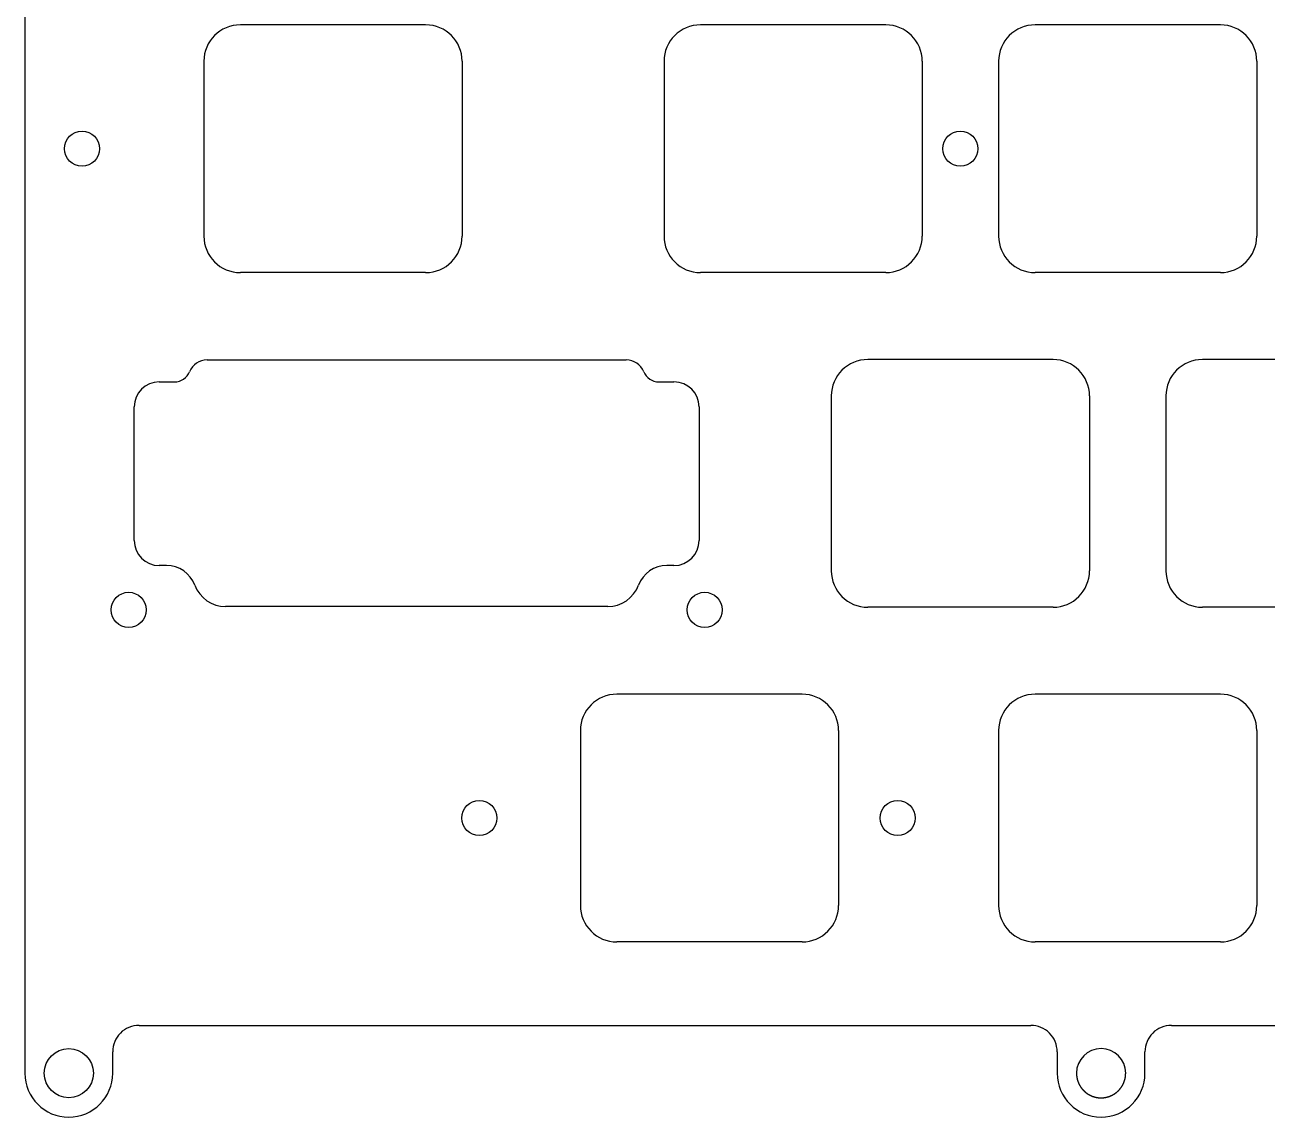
# Model space of a CAD drawing. Header units: millimetres. Extents: x -10 to 277, y -93 to 22.
# Drawn here: x -10.4 to 60.3, y -93.2 to -31 of the extents above; entities that cross this region are included whole.
import ezdxf

# ---------------------------------------------------------------- set-up
doc = ezdxf.new("R2010")
doc.units = ezdxf.units.MM
doc.layers.add('BLACK', color=7, linetype='CONTINUOUS')
doc.layers.add('Edge.Cuts', color=53, linetype='CONTINUOUS', true_color=0xc8a339)

msp = doc.modelspace()

# ---------------------------------------------------------------- linework, layer by layer
at = {"layer": 'BLACK', "linetype": 'Continuous'}
for p, q in [((12.41875, -31.05), (1.868749, -31.05)), ((-0.20625, -33.125), (-0.20625, -43.075001)), ((14.49375, -33.125), (14.49375, -43.075)), ((12.41875, -45.15), (1.86875, -45.15))]:
    msp.add_line(p, q, dxfattribs=at)
at = {"layer": 'BLACK'}
for centre, radius, start, end in [((1.868754, -33.125004), 2.075004, 90.00013806, 179.99988955), ((12.41875, -33.125), 2.075, 0, 90), ((1.868752, -43.074998), 2.075002, 180.00008284, 269.99994478), ((12.41875, -43.075), 2.075, 270, 0)]:
    msp.add_arc(centre, radius, start, end, dxfattribs=at)
at = {"layer": 'Edge.Cuts', "linetype": 'CONTINUOUS'}
for p, q in [((-10.4, 19.025023), (-10.4, -90.725023)), ((38.6125, -31.05), (28.0625, -31.05)), ((57.6625, -31.05), (47.1125, -31.05)), ((25.9875, -33.125), (25.9875, -43.075)), ((40.6875, -33.125), (40.6875, -43.075)), ((45.0375, -33.125), (45.0375, -43.075)), ((59.7375, -33.125), (59.7375, -43.075)), ((38.6125, -45.15), (28.0625, -45.15)), ((57.6625, -45.15), (47.1125, -45.15)), ((48.1375, -50.1), (37.5875, -50.1)), ((67.1875, -50.1), (56.6375, -50.1)), ((35.5125, -52.175), (35.5125, -62.125)), ((50.2125, -52.175), (50.2125, -62.125)), ((54.5625, -52.175), (54.5625, -62.125)), ((48.1375, -64.2), (37.5875, -64.2)), ((67.1875, -64.2), (56.6375, -64.2)), ((-3.9, -88), (46.8705, -88)), ((54.8705, -88), (211.8295, -88)), ((-5.4, -90.725023), (-5.4, -89.5)), ((48.3705, -89.5), (48.3705, -90.725023)), ((53.3705, -90.725023), (53.3705, -89.5)), ((49.4705, -90.725023), (49.47051, -90.730399)), ((49.47051, -90.730399), (49.47054, -90.735796)), ((49.47054, -90.735796), (49.470591, -90.741159)), ((49.470591, -90.741159), (49.470661, -90.746542)), ((49.470661, -90.746542), (49.470752, -90.751893)), ((49.470752, -90.751893), (49.470863, -90.757263)), ((49.470863, -90.757263), (49.470993, -90.762601)), ((49.470993, -90.762601), (49.471145, -90.76796)), ((49.471145, -90.76796), (49.471315, -90.773287)), ((49.471315, -90.773287), (49.471506, -90.778633)), ((49.471506, -90.778633), (49.471717, -90.78395)), ((49.471717, -90.78395), (49.471948, -90.789285)), ((49.471948, -90.789285), (49.472198, -90.794592)), ((49.472198, -90.794592), (49.47247, -90.799917)), ((49.47247, -90.799917), (49.47276, -90.805214)), ((49.47276, -90.805214), (49.473071, -90.810528)), ((49.473071, -90.810528), (49.473401, -90.815816)), ((49.473401, -90.815816), (49.473752, -90.821121)), ((49.473752, -90.821121), (49.474122, -90.8264)), ((49.474122, -90.8264), (49.474513, -90.831696)), ((49.474513, -90.831696), (49.474922, -90.836967)), ((49.474922, -90.836967), (49.475353, -90.842254)), ((49.475353, -90.842254), (49.475802, -90.847517)), ((49.475802, -90.847517), (49.476273, -90.852796)), ((49.476273, -90.852796), (49.476762, -90.858052)), ((49.476762, -90.858052), (49.477272, -90.863323)), ((49.477272, -90.863323), (49.477801, -90.868571)), ((49.477801, -90.868571), (49.478351, -90.873834)), ((49.478351, -90.873834), (49.478919, -90.879076)), ((49.478919, -90.879076), (49.47951, -90.884332)), ((49.47951, -90.884332), (49.480117, -90.889566)), ((49.480117, -90.889566), (49.480747, -90.894816)), ((49.480747, -90.894816), (49.481395, -90.900044)), ((49.481395, -90.900044), (49.482065, -90.905287)), ((49.482065, -90.905287), (49.482752, -90.910509)), ((49.482752, -90.910509), (49.483462, -90.915746)), ((49.483462, -90.915746), (49.484189, -90.920962)), ((49.484189, -90.920962), (49.484939, -90.926192)), ((49.484939, -90.926192), (49.485706, -90.931403)), ((49.485706, -90.931403), (49.486495, -90.936628)), ((49.486495, -90.936628), (49.487302, -90.941834)), ((49.487302, -90.941834), (49.488131, -90.947053)), ((49.488131, -90.947053), (49.488978, -90.952253)), ((49.488978, -90.952253), (49.489848, -90.957467)), ((49.489848, -90.957467), (49.490734, -90.962663)), ((49.490734, -90.962663), (49.491644, -90.967872)), ((49.491644, -90.967872), (49.49257, -90.973063)), ((49.49257, -90.973063), (49.49352, -90.978267)), ((49.49352, -90.978267), (49.494486, -90.983454)), ((49.494486, -90.983454), (49.495476, -90.988653)), ((49.495476, -90.988653), (49.496483, -90.993836)), ((49.496483, -90.993836), (49.497512, -90.99903)), ((49.497512, -90.99903), (49.498559, -91.004209)), ((49.498559, -91.004209), (49.499629, -91.0094)), ((49.499629, -91.0094), (49.500716, -91.014575)), ((49.500716, -91.014575), (49.501827, -91.019761)), ((49.501827, -91.019761), (49.502954, -91.024933)), ((49.502954, -91.024933), (49.504105, -91.030115)), ((49.504105, -91.030115), (49.505272, -91.035283)), ((49.505272, -91.035283), (49.506463, -91.040462)), ((49.506463, -91.040462), (49.507672, -91.045627)), ((49.507672, -91.045627), (49.508903, -91.050802)), ((49.508903, -91.050802), (49.510152, -91.055964)), ((49.510152, -91.055964), (49.511424, -91.061136)), ((49.511424, -91.061136), (49.512714, -91.066295)), ((49.512714, -91.066295), (49.514026, -91.071464)), ((49.514026, -91.071464), (49.515357, -91.076619)), ((49.515357, -91.076619), (49.51671, -91.081786)), ((49.51671, -91.081786), (49.518081, -91.086939)), ((49.518081, -91.086939), (49.519476, -91.092102)), ((49.519476, -91.092102), (49.520887, -91.097253)), ((49.520887, -91.097253), (49.522323, -91.102413)), ((49.522323, -91.102413), (49.523776, -91.107562)), ((49.523776, -91.107562), (49.525252, -91.11272)), ((49.525252, -91.11272), (49.5265, -91.117023)), ((49.5265, -91.117023), (49.527993, -91.122108)), ((49.527993, -91.122108), (49.529511, -91.127202)), ((49.529511, -91.127202), (49.531043, -91.132277)), ((49.531043, -91.132277), (49.5326, -91.137361)), ((49.5326, -91.137361), (49.534171, -91.142425)), ((49.534171, -91.142425), (49.535766, -91.147498)), ((49.535766, -91.147498), (49.537376, -91.152551)), ((49.537376, -91.152551), (49.539009, -91.157613)), ((49.539009, -91.157613), (49.540657, -91.162654)), ((49.540657, -91.162654), (49.542329, -91.167703)), ((49.542329, -91.167703), (49.544016, -91.172732)), ((49.544016, -91.172732), (49.545726, -91.177769)), ((49.545726, -91.177769), (49.547451, -91.182785)), ((49.547451, -91.182785), (49.549199, -91.187808)), ((49.549199, -91.187808), (49.550961, -91.192811)), ((49.550961, -91.192811), (49.552748, -91.197821)), ((49.552748, -91.197821), (49.554548, -91.20281)), ((49.554548, -91.20281), (49.556372, -91.207805)), ((49.556372, -91.207805), (49.558209, -91.21278)), ((49.558209, -91.21278), (49.560071, -91.217761)), ((49.560071, -91.217761), (49.561946, -91.222722)), ((49.561946, -91.222722), (49.563845, -91.227688)), ((49.563845, -91.227688), (49.565757, -91.232633)), ((49.565757, -91.232633), (49.567693, -91.237584)), ((52.170864, -91.243751), (52.174739, -91.233925)), ((52.174739, -91.233925), (52.17854, -91.22407)), ((52.17854, -91.22407), (52.182268, -91.214185)), ((52.182268, -91.214185), (52.185921, -91.204271)), ((52.185921, -91.204271), (52.189499, -91.19433)), ((52.189499, -91.19433), (52.193002, -91.184362)), ((52.193002, -91.184362), (52.19643, -91.174369)), ((52.19643, -91.174369), (52.199783, -91.16435)), ((52.199783, -91.16435), (52.20306, -91.154307)), ((52.20306, -91.154307), (52.20626, -91.144242)), ((52.20626, -91.144242), (52.209384, -91.134155)), ((52.209384, -91.134155), (52.212431, -91.124047)), ((52.212431, -91.124047), (52.2145, -91.117023)), ((52.2145, -91.117023), (52.217451, -91.106762)), ((52.217451, -91.106762), (52.220321, -91.096496)), ((52.220321, -91.096496), (52.223109, -91.086227)), ((52.223109, -91.086227), (52.225816, -91.075954)), ((52.225816, -91.075954), (52.228442, -91.065676)), ((52.228442, -91.065676), (52.230987, -91.055393)), ((52.230987, -91.055393), (52.233451, -91.045105)), ((52.233451, -91.045105), (52.235835, -91.034811)), ((52.235835, -91.034811), (52.238138, -91.024512)), ((52.238138, -91.024512), (52.240361, -91.014206)), ((52.240361, -91.014206), (52.242505, -91.003894)), ((52.242505, -91.003894), (52.244568, -90.993576)), ((52.244568, -90.993576), (52.246552, -90.98325)), ((52.246552, -90.98325), (52.248456, -90.972917)), ((52.248456, -90.972917), (52.25028, -90.962576)), ((52.25028, -90.962576), (52.252026, -90.952227)), ((52.252026, -90.952227), (52.253692, -90.941869)), ((52.253692, -90.941869), (52.255279, -90.931503)), ((52.255279, -90.931503), (52.256787, -90.921127)), ((52.256787, -90.921127), (52.258216, -90.910741)), ((52.258216, -90.910741), (52.259567, -90.900345)), ((52.259567, -90.900345), (52.260838, -90.889938)), ((52.260838, -90.889938), (52.262031, -90.879519)), ((52.262031, -90.879519), (52.263146, -90.869089)), ((52.263146, -90.869089), (52.264181, -90.858647)), ((52.264181, -90.858647), (52.265139, -90.848191)), ((52.265139, -90.848191), (52.266017, -90.837722)), ((52.266017, -90.837722), (52.266817, -90.827239)), ((52.266817, -90.827239), (52.267539, -90.816741)), ((52.267539, -90.816741), (52.268182, -90.806228)), ((52.268182, -90.806228), (52.268747, -90.795698)), ((52.268747, -90.795698), (52.269233, -90.785151)), ((52.269233, -90.785151), (52.26964, -90.774586)), ((52.26964, -90.774586), (52.269969, -90.764002)), ((52.269969, -90.764002), (52.270219, -90.753399)), ((52.270219, -90.753399), (52.27039, -90.742774)), ((52.27039, -90.742774), (52.270482, -90.732127)), ((52.270482, -90.732127), (52.2705, -90.725023)), ((49.567693, -91.237584), (49.569643, -91.242514)), ((49.569643, -91.242514), (49.571616, -91.247449)), ((49.571616, -91.247449), (49.573603, -91.252363)), ((49.573603, -91.252363), (49.575613, -91.257282)), ((49.575613, -91.257282), (49.577636, -91.262181)), ((49.577636, -91.262181), (49.579683, -91.267083)), ((49.579683, -91.267083), (49.581743, -91.271965)), ((49.581743, -91.271965), (49.583827, -91.276851)), ((49.583827, -91.276851), (49.585923, -91.281717)), ((49.585923, -91.281717), (49.588043, -91.286586)), ((49.588043, -91.286586), (49.590176, -91.291434)), ((49.590176, -91.291434), (49.592333, -91.296286)), ((49.592333, -91.296286), (49.594502, -91.301117)), ((49.594502, -91.301117), (49.596695, -91.305951)), ((49.596695, -91.305951), (49.5989, -91.310765)), ((49.5989, -91.310765), (49.601129, -91.315581)), ((49.601129, -91.315581), (49.603371, -91.320377)), ((49.603371, -91.320377), (49.605635, -91.325176)), ((49.605635, -91.325176), (49.607913, -91.329954)), ((49.607913, -91.329954), (49.610214, -91.334734)), ((49.610214, -91.334734), (49.612527, -91.339494)), ((49.612527, -91.339494), (49.614863, -91.344255)), ((49.614863, -91.344255), (49.617212, -91.348997)), ((49.617212, -91.348997), (49.619584, -91.35374)), ((49.619584, -91.35374), (49.621969, -91.358463)), ((49.621969, -91.358463), (49.624376, -91.363187)), ((49.624376, -91.363187), (49.626796, -91.367891)), ((49.626796, -91.367891), (49.62924, -91.372596)), ((49.62924, -91.372596), (49.631695, -91.377281)), ((49.631695, -91.377281), (49.634173, -91.381968)), ((49.634173, -91.381968), (49.636664, -91.386634)), ((49.636664, -91.386634), (49.639178, -91.3913)), ((49.639178, -91.3913), (49.641704, -91.395947)), ((49.641704, -91.395947), (49.644253, -91.400594)), ((49.644253, -91.400594), (49.646813, -91.405221)), ((49.646813, -91.405221), (49.649398, -91.409849)), ((49.649398, -91.409849), (49.651993, -91.414457)), ((49.651993, -91.414457), (49.654612, -91.419064)), ((49.654612, -91.419064), (49.657243, -91.423652)), ((49.657243, -91.423652), (49.659897, -91.42824)), ((49.659897, -91.42824), (49.662563, -91.432808)), ((49.662563, -91.432808), (49.665252, -91.437376)), ((49.665252, -91.437376), (49.667952, -91.441924)), ((49.667952, -91.441924), (49.670676, -91.446471)), ((49.670676, -91.446471), (49.673411, -91.451)), ((49.673411, -91.451), (49.67617, -91.455527)), ((49.67617, -91.455527), (49.67894, -91.460035)), ((49.67894, -91.460035), (49.681733, -91.464541)), ((49.681733, -91.464541), (49.684537, -91.469029)), ((49.684537, -91.469029), (49.687365, -91.473515)), ((49.687365, -91.473515), (49.690204, -91.477983)), ((49.690204, -91.477983), (49.693066, -91.482448)), ((49.693066, -91.482448), (49.69594, -91.486895)), ((49.69594, -91.486895), (49.698836, -91.49134)), ((49.698836, -91.49134), (49.701744, -91.495766)), ((49.701744, -91.495766), (49.704675, -91.50019)), ((49.704675, -91.50019), (49.707618, -91.504596)), ((49.707618, -91.504596), (49.710583, -91.508999)), ((49.710583, -91.508999), (49.71356, -91.513384)), ((49.71356, -91.513384), (49.71656, -91.517766)), ((49.71656, -91.517766), (49.719572, -91.52213)), ((49.719572, -91.52213), (49.722606, -91.526492)), ((49.722606, -91.526492), (49.725651, -91.530835)), ((49.725651, -91.530835), (49.72872, -91.535175)), ((49.72872, -91.535175), (49.7318, -91.539497)), ((49.7318, -91.539497), (49.734902, -91.543816)), ((49.734902, -91.543816), (49.738017, -91.548117)), ((49.738017, -91.548117), (49.741154, -91.552416)), ((49.741154, -91.552416), (49.744302, -91.556695)), ((49.744302, -91.556695), (49.747473, -91.560972)), ((49.747473, -91.560972), (49.7505, -91.565023)), ((49.7505, -91.565023), (49.753627, -91.569176)), ((49.753627, -91.569176), (49.756777, -91.573326)), ((49.756777, -91.573326), (49.759944, -91.577464)), ((49.759944, -91.577464), (49.763133, -91.581599)), ((49.763133, -91.581599), (49.766338, -91.585723)), ((49.766338, -91.585723), (49.769566, -91.589842)), ((49.769566, -91.589842), (49.77281, -91.593949)), ((49.77281, -91.593949), (49.776075, -91.598052)), ((49.776075, -91.598052), (49.779357, -91.602142)), ((49.779357, -91.602142), (49.78266, -91.606228)), ((49.78266, -91.606228), (49.785979, -91.610301)), ((49.785979, -91.610301), (49.78932, -91.614368)), ((49.78932, -91.614368), (49.792675, -91.618423)), ((49.792675, -91.618423), (49.796052, -91.622472)), ((49.796052, -91.622472), (49.799443, -91.626507)), ((49.799443, -91.626507), (49.802856, -91.630536)), ((49.802856, -91.630536), (49.806283, -91.634551)), ((49.806283, -91.634551), (49.809732, -91.63856)), ((49.809732, -91.63856), (49.813194, -91.642554)), ((49.813194, -91.642554), (49.816677, -91.646543)), ((49.816677, -91.646543), (49.820174, -91.650516)), ((49.820174, -91.650516), (49.823692, -91.654482)), ((49.823692, -91.654482), (49.827222, -91.658433)), ((49.827222, -91.658433), (49.830774, -91.662377)), ((49.830774, -91.662377), (49.834338, -91.666305)), ((49.834338, -91.666305), (49.837923, -91.670227)), ((49.837923, -91.670227), (49.84152, -91.674131)), ((49.84152, -91.674131), (49.845138, -91.678029)), ((49.845138, -91.678029), (49.848767, -91.68191)), ((49.848767, -91.68191), (49.852417, -91.685783)), ((49.852417, -91.685783), (49.856078, -91.68964)), ((49.856078, -91.68964), (49.85976, -91.693488)), ((49.85976, -91.693488), (49.863453, -91.697319)), ((49.863453, -91.697319), (49.867166, -91.701142)), ((49.867166, -91.701142), (49.870889, -91.704948)), ((49.870889, -91.704948), (49.874633, -91.708745)), ((49.874633, -91.708745), (49.878387, -91.712524)), ((49.878387, -91.712524), (49.882161, -91.716295)), ((49.882161, -91.716295), (49.885945, -91.720047)), ((49.885945, -91.720047), (49.889748, -91.72379)), ((49.889748, -91.72379), (49.893562, -91.727515)), ((49.893562, -91.727515), (49.897395, -91.731232)), ((49.897395, -91.731232), (49.901237, -91.734929)), ((49.901237, -91.734929), (49.905098, -91.738617)), ((49.905098, -91.738617), (49.908969, -91.742286)), ((49.908969, -91.742286), (49.912859, -91.745945)), ((49.912859, -91.745945), (49.916757, -91.749585)), ((49.916757, -91.749585), (49.920675, -91.753216)), ((49.920675, -91.753216), (49.924601, -91.756827)), ((49.924601, -91.756827), (49.928546, -91.760428)), ((49.928546, -91.760428), (49.932499, -91.76401)), ((49.932499, -91.76401), (49.936471, -91.767581)), ((49.936471, -91.767581), (49.940451, -91.771132)), ((49.940451, -91.771132), (49.944449, -91.774674)), ((49.944449, -91.774674), (49.948455, -91.778194)), ((49.948455, -91.778194), (49.952479, -91.781705)), ((49.952479, -91.781705), (49.956511, -91.785195)), ((49.956511, -91.785195), (49.96056, -91.788675)), ((49.96056, -91.788675), (49.964617, -91.792134)), ((49.964617, -91.792134), (49.968692, -91.795582)), ((49.968692, -91.795582), (49.972773, -91.799009)), ((49.972773, -91.799009), (49.976873, -91.802426)), ((49.976873, -91.802426), (49.980979, -91.805822)), ((49.980979, -91.805822), (49.985103, -91.809206)), ((49.985103, -91.809206), (49.989233, -91.81257)), ((49.989233, -91.81257), (49.99338, -91.815922)), ((49.99338, -91.815922), (49.997534, -91.819253)), ((49.997534, -91.819253), (50.001705, -91.822572)), ((50.001705, -91.822572), (50.005882, -91.82587)), ((50.005882, -91.82587), (50.010076, -91.829157)), ((50.010076, -91.829157), (50.014275, -91.832422)), ((50.014275, -91.832422), (50.018492, -91.835675)), ((50.018492, -91.835675), (50.022714, -91.838907)), ((50.022714, -91.838907), (50.026953, -91.842127)), ((50.026953, -91.842127), (50.031197, -91.845325)), ((50.031197, -91.845325), (50.035458, -91.848511)), ((50.035458, -91.848511), (50.039724, -91.851676)), ((50.039724, -91.851676), (50.044007, -91.854828)), ((50.044007, -91.854828), (50.048293, -91.857958)), ((50.048293, -91.857958), (50.052597, -91.861076)), ((50.052597, -91.861076), (50.056905, -91.864172)), ((50.056905, -91.864172), (50.06123, -91.867255)), ((50.06123, -91.867255), (50.065558, -91.870317)), ((50.065558, -91.870317), (50.069904, -91.873365)), ((50.069904, -91.873365), (50.074252, -91.876392)), ((50.074252, -91.876392), (50.078618, -91.879406)), ((50.078618, -91.879406), (50.082986, -91.882398)), ((50.082986, -91.882398), (50.087372, -91.885376)), ((50.087372, -91.885376), (50.09176, -91.888333)), ((50.09176, -91.888333), (50.096165, -91.891277)), ((50.096165, -91.891277), (50.100572, -91.894198)), ((50.100572, -91.894198), (50.104996, -91.897106)), ((50.104996, -91.897106), (50.109423, -91.899992)), ((50.109423, -91.899992), (50.113866, -91.902864)), ((50.113866, -91.902864), (50.118311, -91.905715)), ((50.118311, -91.905715), (50.122773, -91.908551)), ((50.122773, -91.908551), (50.127237, -91.911366)), ((50.127237, -91.911366), (50.131716, -91.914166)), ((50.131716, -91.914166), (50.136199, -91.916945)), ((50.136199, -91.916945), (50.140696, -91.91971)), ((50.140696, -91.91971), (50.145196, -91.922452)), ((50.145196, -91.922452), (50.149712, -91.92518)), ((50.149712, -91.92518), (50.154229, -91.927887)), ((50.154229, -91.927887), (50.158762, -91.930579)), ((50.158762, -91.930579), (50.163297, -91.933249)), ((50.163297, -91.933249), (50.167847, -91.935905)), ((50.167847, -91.935905), (50.172399, -91.938538)), ((50.172399, -91.938538), (50.176966, -91.941157)), ((50.176966, -91.941157), (50.181535, -91.943754)), ((51.556877, -91.945215), (51.565995, -91.940035)), ((51.565995, -91.940035), (51.575081, -91.934782)), ((51.575081, -91.934782), (51.584132, -91.929456)), ((51.584132, -91.929456), (51.593149, -91.924059)), ((51.593149, -91.924059), (51.602131, -91.918589)), ((51.602131, -91.918589), (51.611077, -91.913048)), ((51.611077, -91.913048), (51.619987, -91.907435)), ((51.619987, -91.907435), (51.628861, -91.901751)), ((51.628861, -91.901751), (51.637697, -91.895996)), ((51.637697, -91.895996), (51.646495, -91.89017)), ((51.646495, -91.89017), (51.655255, -91.884274)), ((51.655255, -91.884274), (51.663976, -91.878308)), ((51.663976, -91.878308), (51.672657, -91.872273)), ((51.672657, -91.872273), (51.681297, -91.866169)), ((51.681297, -91.866169), (51.689897, -91.859996)), ((51.689897, -91.859996), (51.698455, -91.853754)), ((51.698455, -91.853754), (51.706971, -91.847445)), ((51.706971, -91.847445), (51.715444, -91.841068)), ((51.715444, -91.841068), (51.723873, -91.834625)), ((51.723873, -91.834625), (51.732257, -91.828115)), ((51.732257, -91.828115), (51.740597, -91.821539)), ((51.740597, -91.821539), (51.74889, -91.814898)), ((51.74889, -91.814898), (51.757136, -91.808192)), ((51.757136, -91.808192), (51.765335, -91.801422)), ((51.765335, -91.801422), (51.773485, -91.794588)), ((51.773485, -91.794588), (51.781587, -91.787692)), ((51.781587, -91.787692), (51.789638, -91.780733)), ((51.789638, -91.780733), (51.797638, -91.773713)), ((51.797638, -91.773713), (51.805586, -91.766633)), ((51.805586, -91.766633), (51.813482, -91.759492)), ((51.813482, -91.759492), (51.821325, -91.752292)), ((51.821325, -91.752292), (51.829112, -91.745034)), ((51.829112, -91.745034), (51.836845, -91.737718)), ((51.836845, -91.737718), (51.844521, -91.730346)), ((51.844521, -91.730346), (51.85214, -91.722918)), ((51.85214, -91.722918), (51.859701, -91.715436)), ((51.859701, -91.715436), (51.867202, -91.7079)), ((51.867202, -91.7079), (51.874644, -91.700311)), ((51.874644, -91.700311), (51.882024, -91.692671)), ((51.882024, -91.692671), (51.889342, -91.68498)), ((51.889342, -91.68498), (51.896597, -91.67724)), ((51.896597, -91.67724), (51.903788, -91.669451)), ((51.903788, -91.669451), (51.910914, -91.661616)), ((51.910914, -91.661616), (51.917973, -91.653735)), ((51.917973, -91.653735), (51.924965, -91.645809)), ((51.924965, -91.645809), (51.931889, -91.637841)), ((51.931889, -91.637841), (51.938743, -91.62983)), ((51.938743, -91.62983), (51.945527, -91.62178)), ((51.945527, -91.62178), (51.952239, -91.61369)), ((51.952239, -91.61369), (51.958879, -91.605563)), ((51.958879, -91.605563), (51.965445, -91.5974)), ((51.965445, -91.5974), (51.971936, -91.589203)), ((51.971936, -91.589203), (51.978352, -91.580973)), ((51.978352, -91.580973), (51.984691, -91.572711)), ((51.984691, -91.572711), (51.9905, -91.565023)), ((51.9905, -91.565023), (51.99683, -91.556516)), ((51.99683, -91.556516), (52.003092, -91.547968)), ((52.003092, -91.547968), (52.009286, -91.539377)), ((52.009286, -91.539377), (52.015411, -91.530746)), ((52.015411, -91.530746), (52.021468, -91.522073)), ((52.021468, -91.522073), (52.027457, -91.513359)), ((52.027457, -91.513359), (52.033377, -91.504603)), ((52.033377, -91.504603), (52.039228, -91.495807)), ((52.039228, -91.495807), (52.045011, -91.486971)), ((52.045011, -91.486971), (52.050725, -91.478093)), ((52.050725, -91.478093), (52.056371, -91.469176)), ((52.056371, -91.469176), (52.061947, -91.460218)), ((52.061947, -91.460218), (52.067455, -91.45122)), ((52.067455, -91.45122), (52.072893, -91.442183)), ((52.072893, -91.442183), (52.078262, -91.433106)), ((52.078262, -91.433106), (52.083562, -91.423989)), ((52.083562, -91.423989), (52.088793, -91.414834)), ((52.088793, -91.414834), (52.093953, -91.40564)), ((52.093953, -91.40564), (52.099045, -91.396408)), ((52.099045, -91.396408), (52.104066, -91.387137)), ((52.104066, -91.387137), (52.109017, -91.377828)), ((52.109017, -91.377828), (52.113898, -91.368482)), ((52.113898, -91.368482), (52.118708, -91.359099)), ((52.118708, -91.359099), (52.123448, -91.349679)), ((52.123448, -91.349679), (52.128117, -91.340222)), ((52.128117, -91.340222), (52.132715, -91.33073)), ((52.132715, -91.33073), (52.137242, -91.321201)), ((52.137242, -91.321201), (52.141697, -91.311638)), ((52.141697, -91.311638), (52.146081, -91.30204)), ((52.146081, -91.30204), (52.150392, -91.292407)), ((52.150392, -91.292407), (52.154632, -91.282741)), ((52.154632, -91.282741), (52.158799, -91.273042)), ((52.158799, -91.273042), (52.162894, -91.26331)), ((52.162894, -91.26331), (52.166915, -91.253546)), ((52.166915, -91.253546), (52.170864, -91.243751)), ((50.181535, -91.943754), (50.186119, -91.946337)), ((50.186119, -91.946337), (50.190704, -91.948897)), ((50.190704, -91.948897), (50.195305, -91.951443)), ((50.195305, -91.951443), (50.199907, -91.953966)), ((50.199907, -91.953966), (50.204523, -91.956475)), ((50.204523, -91.956475), (50.211676, -91.960317)), ((50.211676, -91.960317), (50.21632, -91.962782)), ((50.21632, -91.962782), (50.220977, -91.965232)), ((50.220977, -91.965232), (50.225646, -91.967665)), ((50.225646, -91.967665), (50.230328, -91.970083)), ((50.230328, -91.970083), (50.23502, -91.972483)), ((50.23502, -91.972483), (50.239726, -91.974868)), ((50.239726, -91.974868), (50.244442, -91.977236)), ((50.244442, -91.977236), (50.249171, -91.979587)), ((50.249171, -91.979587), (50.25391, -91.981921)), ((50.25391, -91.981921), (50.258662, -91.98424)), ((50.258662, -91.98424), (50.263422, -91.98654)), ((50.263422, -91.98654), (50.268196, -91.988824)), ((50.268196, -91.988824), (50.272978, -91.99109)), ((50.272978, -91.99109), (50.277772, -91.99334)), ((50.277772, -91.99334), (50.282575, -91.995572)), ((50.282575, -91.995572), (50.28739, -91.997787)), ((50.28739, -91.997787), (50.292212, -91.999983)), ((50.292212, -91.999983), (50.297047, -92.002163)), ((50.297047, -92.002163), (50.301888, -92.004325)), ((50.301888, -92.004325), (50.306742, -92.00647)), ((50.306742, -92.00647), (50.311602, -92.008595)), ((50.311602, -92.008595), (50.316474, -92.010704)), ((50.316474, -92.010704), (50.321352, -92.012794)), ((50.321352, -92.012794), (50.326241, -92.014867)), ((50.326241, -92.014867), (50.331136, -92.016921)), ((50.331136, -92.016921), (50.336043, -92.018958)), ((50.336043, -92.018958), (50.340954, -92.020975)), ((50.340954, -92.020975), (50.345877, -92.022975)), ((50.345877, -92.022975), (50.350804, -92.024955)), ((50.350804, -92.024955), (50.355743, -92.026918)), ((50.355743, -92.026918), (50.360685, -92.028862)), ((50.360685, -92.028862), (50.365638, -92.030787)), ((50.365638, -92.030787), (50.370595, -92.032693)), ((50.370595, -92.032693), (50.375563, -92.034582)), ((50.375563, -92.034582), (50.380533, -92.03645)), ((50.380533, -92.03645), (50.385514, -92.038301)), ((50.385514, -92.038301), (50.390498, -92.040131)), ((50.390498, -92.040131), (50.395492, -92.041944)), ((50.395492, -92.041944), (50.400488, -92.043737)), ((50.400488, -92.043737), (50.405494, -92.045511)), ((50.405494, -92.045511), (50.410502, -92.047265)), ((50.410502, -92.047265), (50.41552, -92.049001)), ((50.41552, -92.049001), (50.420539, -92.050717)), ((50.420539, -92.050717), (50.425568, -92.052415)), ((50.425568, -92.052415), (50.430598, -92.054091)), ((50.430598, -92.054091), (50.435637, -92.05575)), ((50.435637, -92.05575), (50.440677, -92.057388)), ((50.440677, -92.057388), (50.445726, -92.059008)), ((50.445726, -92.059008), (50.450775, -92.060607)), ((50.450775, -92.060607), (50.455833, -92.062188)), ((50.455833, -92.062188), (50.46089, -92.063747)), ((50.46089, -92.063747), (50.465957, -92.065289)), ((50.465957, -92.065289), (50.471023, -92.066809)), ((50.471023, -92.066809), (50.476097, -92.068311)), ((50.476097, -92.068311), (50.48117, -92.069791)), ((50.48117, -92.069791), (50.486252, -92.071254)), ((50.486252, -92.071254), (50.491332, -92.072695)), ((50.491332, -92.072695), (50.496421, -92.074117)), ((50.496421, -92.074117), (50.501507, -92.075518)), ((50.501507, -92.075518), (50.506602, -92.076901)), ((50.506602, -92.076901), (50.511694, -92.078262)), ((50.511694, -92.078262), (50.516795, -92.079605)), ((50.516795, -92.079605), (50.525884, -92.081946)), ((50.525884, -92.081946), (50.536077, -92.084493)), ((50.536077, -92.084493), (50.546303, -92.086967)), ((50.546303, -92.086967), (50.556561, -92.089365)), ((50.556561, -92.089365), (50.566849, -92.091688)), ((50.566849, -92.091688), (50.577165, -92.093936)), ((50.577165, -92.093936), (50.587509, -92.096108)), ((50.587509, -92.096108), (50.597878, -92.098204)), ((50.597878, -92.098204), (50.603072, -92.099223)), ((50.603072, -92.099223), (50.608272, -92.100222)), ((50.608272, -92.100222), (50.613477, -92.101203)), ((50.613477, -92.101203), (50.618688, -92.102164)), ((50.618688, -92.102164), (50.623904, -92.103106)), ((50.623904, -92.103106), (50.629126, -92.104028)), ((50.629126, -92.104028), (50.634352, -92.104931)), ((50.634352, -92.104931), (50.639583, -92.105814)), ((50.639583, -92.105814), (50.644819, -92.106678)), ((50.644819, -92.106678), (50.650059, -92.107523)), ((50.650059, -92.107523), (50.655303, -92.108348)), ((50.655303, -92.108348), (50.660551, -92.109153)), ((50.660551, -92.109153), (50.665803, -92.109938)), ((50.665803, -92.109938), (50.671059, -92.110704)), ((50.671059, -92.110704), (50.676318, -92.11145)), ((50.676318, -92.11145), (50.68158, -92.112177)), ((50.68158, -92.112177), (50.686845, -92.112883)), ((50.686845, -92.112883), (50.692114, -92.11357)), ((50.692114, -92.11357), (50.697384, -92.114237)), ((50.697384, -92.114237), (50.702658, -92.114884)), ((50.702658, -92.114884), (50.707933, -92.115511)), ((50.707933, -92.115511), (50.713212, -92.116119)), ((50.713212, -92.116119), (50.718491, -92.116706)), ((50.718491, -92.116706), (50.723773, -92.117273)), ((50.723773, -92.117273), (50.729055, -92.117821)), ((50.729055, -92.117821), (50.73434, -92.118349)), ((50.73434, -92.118349), (50.739625, -92.118856)), ((50.739625, -92.118856), (50.744913, -92.119344)), ((50.744913, -92.119344), (50.750199, -92.119811)), ((50.750199, -92.119811), (50.755488, -92.120259)), ((50.755488, -92.120259), (50.760776, -92.120686)), ((50.760776, -92.120686), (50.766066, -92.121093)), ((50.766066, -92.121093), (50.771353, -92.121481)), ((50.771353, -92.121481), (50.776643, -92.121848)), ((50.776643, -92.121848), (50.781931, -92.122195)), ((50.781931, -92.122195), (50.78722, -92.122522)), ((50.78722, -92.122522), (50.792506, -92.122829)), ((50.792506, -92.122829), (50.797794, -92.123116)), ((50.797794, -92.123116), (50.803078, -92.123383)), ((50.803078, -92.123383), (50.808364, -92.123629)), ((50.808364, -92.123629), (50.813646, -92.123856)), ((50.813646, -92.123856), (50.818929, -92.124062)), ((50.818929, -92.124062), (50.824207, -92.124249)), ((50.824207, -92.124249), (50.829486, -92.124415)), ((50.829486, -92.124415), (50.834761, -92.124561)), ((50.834761, -92.124561), (50.840036, -92.124687)), ((50.840036, -92.124687), (50.845306, -92.124793)), ((50.845306, -92.124793), (50.850576, -92.124879)), ((50.850576, -92.124879), (50.855841, -92.124945)), ((50.855841, -92.124945), (50.861106, -92.124991)), ((50.861106, -92.124991), (50.8705, -92.125023)), ((50.8705, -92.125023), (50.881005, -92.124983)), ((50.881005, -92.124983), (50.891522, -92.124863)), ((50.891522, -92.124863), (50.90205, -92.124663)), ((50.90205, -92.124663), (50.912588, -92.124383)), ((50.912588, -92.124383), (50.923135, -92.124022)), ((50.923135, -92.124022), (50.933689, -92.123582)), ((50.933689, -92.123582), (50.944249, -92.123061)), ((50.944249, -92.123061), (50.954813, -92.12246)), ((50.954813, -92.12246), (50.96538, -92.121778)), ((50.96538, -92.121778), (50.975949, -92.121017)), ((50.975949, -92.121017), (50.986518, -92.120175)), ((50.986518, -92.120175), (50.997085, -92.119253)), ((50.997085, -92.119253), (51.007649, -92.118251)), ((51.007649, -92.118251), (51.01821, -92.117169)), ((51.01821, -92.117169), (51.028764, -92.116008)), ((51.028764, -92.116008), (51.039311, -92.114767)), ((51.039311, -92.114767), (51.04985, -92.113446)), ((51.04985, -92.113446), (51.060378, -92.112046)), ((51.060378, -92.112046), (51.070894, -92.110567)), ((51.070894, -92.110567), (51.081397, -92.109009)), ((51.081397, -92.109009), (51.091885, -92.107372)), ((51.091885, -92.107372), (51.102357, -92.105657)), ((51.102357, -92.105657), (51.107587, -92.10477)), ((51.107587, -92.10477), (51.112812, -92.103864)), ((51.112812, -92.103864), (51.118032, -92.102938)), ((51.118032, -92.102938), (51.123247, -92.101993)), ((51.123247, -92.101993), (51.128456, -92.101028)), ((51.128456, -92.101028), (51.133661, -92.100044)), ((51.133661, -92.100044), (51.13886, -92.099041)), ((51.13886, -92.099041), (51.144053, -92.098019)), ((51.144053, -92.098019), (51.14924, -92.096977)), ((51.14924, -92.096977), (51.154421, -92.095916)), ((51.154421, -92.095916), (51.159595, -92.094836)), ((51.159595, -92.094836), (51.164764, -92.093737)), ((51.164764, -92.093737), (51.169925, -92.092619)), ((51.169925, -92.092619), (51.17508, -92.091482)), ((51.17508, -92.091482), (51.180227, -92.090326)), ((51.180227, -92.090326), (51.185367, -92.089151)), ((51.185367, -92.089151), (51.1905, -92.087958)), ((51.1905, -92.087958), (51.195626, -92.086745)), ((51.195626, -92.086745), (51.200743, -92.085514)), ((51.200743, -92.085514), (51.205852, -92.084264)), ((51.205852, -92.084264), (51.215115, -92.081946)), ((51.215115, -92.081946), (51.225296, -92.079319)), ((51.225296, -92.079319), (51.235467, -92.076612)), ((51.235467, -92.076612), (51.245627, -92.073826)), ((51.245627, -92.073826), (51.255775, -92.070959)), ((51.255775, -92.070959), (51.265909, -92.068014)), ((51.265909, -92.068014), (51.276029, -92.06499)), ((51.276029, -92.06499), (51.286133, -92.061887)), ((51.286133, -92.061887), (51.296221, -92.058706)), ((51.296221, -92.058706), (51.30629, -92.055446)), ((51.30629, -92.055446), (51.31634, -92.052109)), ((51.31634, -92.052109), (51.326369, -92.048695)), ((51.326369, -92.048695), (51.336377, -92.045204)), ((51.336377, -92.045204), (51.346361, -92.041636)), ((51.346361, -92.041636), (51.356321, -92.037992)), ((51.356321, -92.037992), (51.366256, -92.034272)), ((51.366256, -92.034272), (51.376163, -92.030477)), ((51.376163, -92.030477), (51.386043, -92.026607)), ((51.386043, -92.026607), (51.395893, -92.022663)), ((51.395893, -92.022663), (51.405711, -92.018646)), ((51.405711, -92.018646), (51.415498, -92.014555)), ((51.415498, -92.014555), (51.425251, -92.010392)), ((51.425251, -92.010392), (51.434969, -92.006156)), ((51.434969, -92.006156), (51.444651, -92.00185)), ((51.444651, -92.00185), (51.454295, -91.997473)), ((51.454295, -91.997473), (51.4639, -91.993025)), ((51.4639, -91.993025), (51.473465, -91.988509)), ((51.473465, -91.988509), (51.482988, -91.983924)), ((51.482988, -91.983924), (51.492467, -91.979271)), ((51.492467, -91.979271), (51.501902, -91.974551)), ((51.501902, -91.974551), (51.511291, -91.969764)), ((51.511291, -91.969764), (51.520632, -91.964912)), ((51.520632, -91.964912), (51.529323, -91.960317)), ((51.529323, -91.960317), (51.53854, -91.955356)), ((51.53854, -91.955356), (51.547724, -91.950322)), ((51.547724, -91.950322), (51.556877, -91.945215))]:
    msp.add_line(p, q, dxfattribs=at)
at = {"layer": 'Edge.Cuts', "linetype": 'Continuous'}
for p, q in [((-0.02157, -50.1224), (23.83367, -50.1224)), ((-2.74439, -51.37456), (-1.87878, -51.37456)), ((25.69088, -51.37456), (26.55649, -51.37456)), ((-4.16939, -60.40044), (-4.16939, -52.79956)), ((27.98149, -52.79956), (27.98149, -60.40044)), ((-2.34035, -61.82544), (-2.74439, -61.82544)), ((26.55649, -61.82544), (26.15245, -61.82544)), ((22.78155, -64.16191), (1.03055, -64.16191)), ((33.85, -69.15), (23.299999, -69.15)), ((33.85, -69.15), (23.299999, -69.15)), ((57.6625, -69.15), (47.112499, -69.15)), ((57.6625, -69.15), (47.112499, -69.15)), ((21.225, -71.225), (21.225, -81.175001)), ((21.225, -71.225), (21.225, -81.175001)), ((35.925, -71.225), (35.925, -81.175)), ((35.925, -71.225), (35.925, -81.175)), ((45.0375, -71.225), (45.0375, -81.175001)), ((45.0375, -71.225), (45.0375, -81.175001)), ((59.7375, -71.225), (59.7375, -81.175)), ((59.7375, -71.225), (59.7375, -81.175)), ((33.85, -83.25), (23.3, -83.25)), ((33.85, -83.25), (23.3, -83.25)), ((57.6625, -83.25), (47.1125, -83.25)), ((57.6625, -83.25), (47.1125, -83.25))]:
    msp.add_line(p, q, dxfattribs=at)
at = {"layer": 'Edge.Cuts'}
for centre, radius in [((-7.14375, -38.1), 1), ((42.8625, -38.1), 1), ((-4.49375, -64.35), 1), ((28.30625, -64.35), 1), ((15.478125, -76.2), 1), ((39.290625, -76.2), 1), ((-7.9, -90.725023), 1.4)]:
    msp.add_circle(centre, radius, dxfattribs=at)
for centre, radius, start, end in [((28.0625, -33.125), 2.075, 90, 180), ((38.6125, -33.125), 2.075, 0, 90), ((47.1125, -33.125), 2.075, 90, 180), ((57.6625, -33.125), 2.075, 0, 90), ((28.0625, -43.075), 2.075, -180, -90), ((38.6125, -43.075), 2.075, -90, 0), ((47.1125, -43.075), 2.075, -180, -90), ((57.6625, -43.075), 2.075, -90, 0), ((-0.02155, -51.1974), 1.075006, 90.00106597, 157.97610066), ((23.83365, -51.1974), 1.075, 22.02389934, 89.99893403), ((37.5875, -52.175), 2.075, 90, 180), ((48.1375, -52.175), 2.075, 0, 90), ((56.6375, -52.175), 2.075, 90, 180), ((-1.87878, -50.44615), 0.928411, 270, 337.97729805), ((25.69085, -50.4461), 0.92846, 202.02625676, 270.00185132), ((-2.74439, -52.79956), 1.425, 90, 180), ((26.55649, -52.79956), 1.425, 0, 90), ((-2.74439, -60.40044), 1.425, 180, 270), ((26.55645, -60.4004), 1.42504, 270.00160826, 359.99839174), ((-2.34034, -63.55037), 1.72493, 20.54597615, 90.00033216), ((26.15245, -63.5504), 1.724938, 90, 159.45340178), ((37.5875, -62.125), 2.075, -180, -90), ((48.1375, -62.125), 2.075, -90, 0), ((56.6375, -62.125), 2.075, -180, -90), ((1.03056, -62.28696), 1.87495, 200.54592343, 269.99969441), ((22.78155, -62.287), 1.874943, 270, 339.45493501), ((23.3, -71.225), 2.075, 90.00002761, 180), ((23.3, -71.225), 2.075, 90.00002761, 180), ((33.85, -71.225), 2.075, 0, 90), ((33.85, -71.225), 2.075, 0, 90), ((47.1125, -71.225), 2.075, 90.00002761, 180), ((47.1125, -71.225), 2.075, 90.00002761, 180), ((57.6625, -71.225), 2.075, 0, 90), ((57.6625, -71.225), 2.075, 0, 90), ((23.3, -81.175), 2.075, 180.00002761, 270), ((23.3, -81.175), 2.075, 180.00002761, 270), ((33.85, -81.175), 2.075, 270, 0), ((33.85, -81.175), 2.075, 270, 0), ((47.1125, -81.175), 2.075, 180.00002761, 270), ((47.1125, -81.175), 2.075, 180.00002761, 270), ((57.6625, -81.175), 2.075, 270, 0), ((57.6625, -81.175), 2.075, 270, 0), ((-3.900003, -89.499997), 1.499997, -270.00011459, -179.99988541), ((46.870501, -89.499999), 1.499999, -0.0000382, 90.0000382), ((54.870497, -89.499997), 1.499997, -270.00011459, -179.99988541), ((50.8705, -90.725023), 1.4, 0, 180), ((-7.9, -90.725022), 2.5, -179.99997708, 0), ((50.8705, -90.725022), 2.5, -179.99997708, 0)]:
    msp.add_arc(centre, radius, start, end, dxfattribs=at)

doc.saveas('drawing.dxf')
